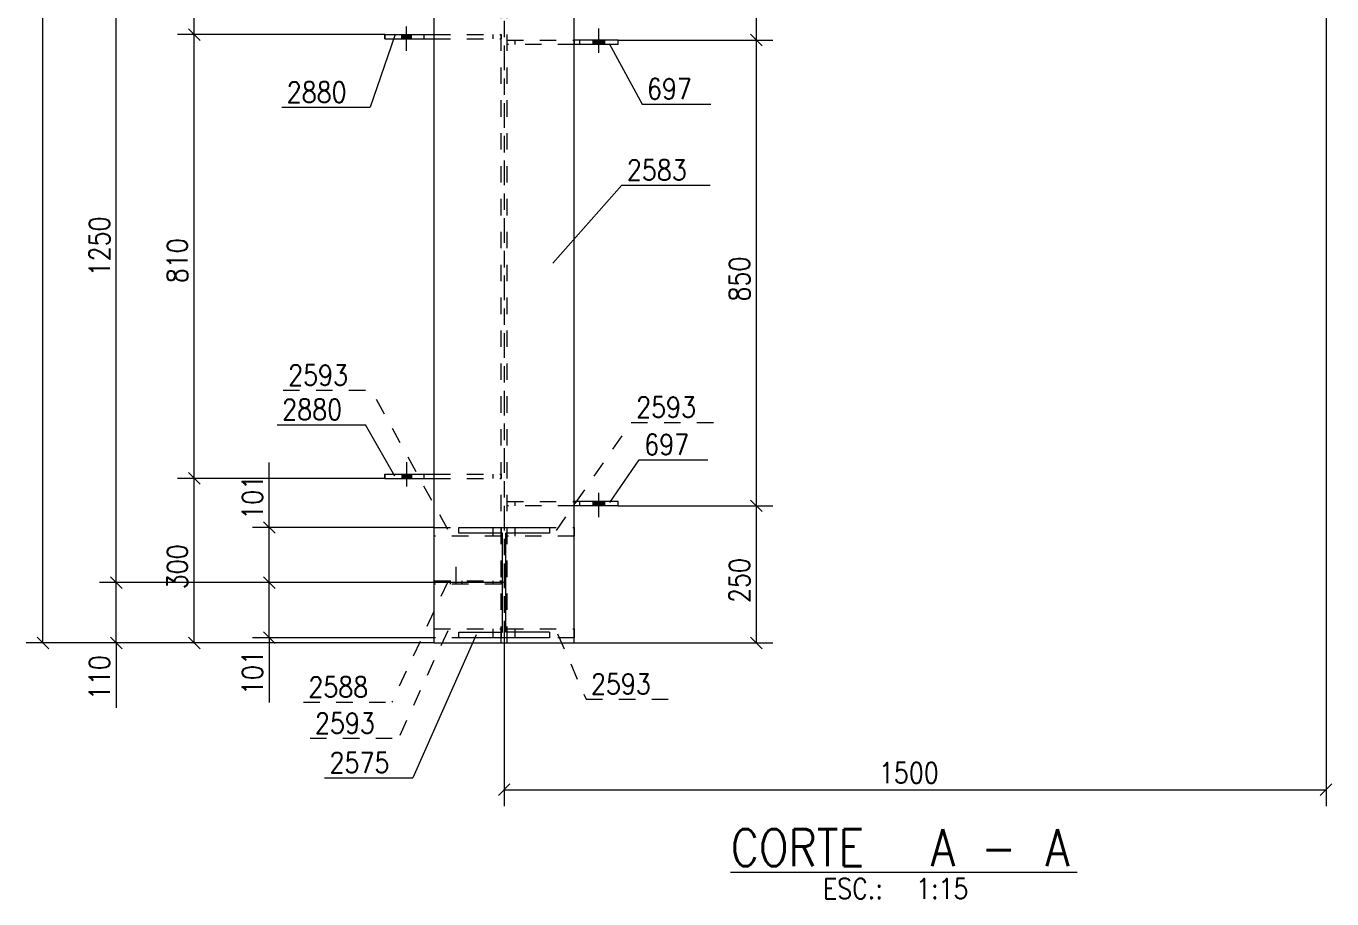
# Model space of a CAD drawing. Header units: millimetres. Extents: x 5 to 846, y 5 to 599.
# Drawn here: x 302.4 to 461.3, y 319.9 to 426.1 of the extents above; entities that cross this region are included whole.
import ezdxf

# ---------------------------------------------------------------- set-up
doc = ezdxf.new("R2010")
doc.units = ezdxf.units.MM
for name, pattern in [('XKITLINE00', [0]), ('XKITLINE02', [4, 2, -2]), ('XKITLINE06', [7, 3, -1, 2, -1])]:
    doc.linetypes.add(name, pattern=pattern)
for name, color, linetype, lineweight in [('Cota', 4, 'Continuous', 0), ('Marca da peça', 2, 'Continuous', 0), ('Objeto gráfico', 3, 'Continuous', 0), ('Outro tipo de objeto', 7, 'Continuous', 0), ('Parafuso', 3, 'Continuous', 0), ('Peça', 2, 'Continuous', 0)]:
    doc.layers.add(name, color=color, linetype=linetype, lineweight=lineweight)
doc.styles.add('ROMANS', font='ROMANS__.TTF')
doc.styles.add('SIMPLEX', font='SIMPLEX_.TTF')

msp = doc.modelspace()

# ---------------------------------------------------------------- hatches: boundary and pattern name
at = {"layer": 'Parafuso'}
for points in [[(348.14, 424.56), (348.14, 425.09), (349.34, 425.09), (349.34, 424.56)], [(371.44, 423.89), (371.44, 424.42), (372.84, 424.42), (372.84, 423.89)], [(371.44, 423.89), (371.44, 424.42), (372.84, 424.42), (372.84, 423.89)], [(348.14, 371.09), (348.14, 371.62), (349.34, 371.62), (349.34, 371.09)], [(371.44, 367.76), (371.44, 368.29), (372.84, 368.29), (372.84, 367.76)], [(371.44, 367.76), (371.44, 368.29), (372.84, 368.29), (372.84, 367.76)]]:
    msp.add_hatch(color=7, dxfattribs=at).paths.add_polyline_path(points, flags=17)

# ---------------------------------------------------------------- linework, layer by layer
at = {"layer": 'Cota', "color": 7, "linetype": 'XKITLINE00', "lineweight": 0}
for p, q in [((304.49, 351.09), (304.49, 521.59)), ((313.41, 358.42), (313.41, 441.76)), ((322.89, 425.09), (322.89, 441.76)), ((391.29, 424.42), (391.29, 441.76)), ((460.6, 441.76), (460.6, 331.22)), ((322.19, 425.8), (323.6, 424.38)), ((322.19, 425.8), (323.6, 424.38)), ((346.07, 425.09), (320.84, 425.09)), ((346.07, 425.09), (320.84, 425.09)), ((322.89, 371.09), (322.89, 425.09)), ((374.47, 424.42), (393.29, 424.42)), ((374.47, 424.42), (393.29, 424.42)), ((390.58, 425.13), (391.99, 423.72)), ((390.58, 425.13), (391.99, 423.72)), ((391.29, 367.76), (391.29, 424.42)), ((322.19, 371.8), (323.6, 370.38)), ((322.19, 371.8), (323.6, 370.38)), ((332.03, 365.12), (332.03, 373.03)), ((332.03, 365.12), (332.03, 373.03)), ((346.07, 371.09), (320.84, 371.09)), ((346.07, 371.09), (320.84, 371.09)), ((322.89, 351.09), (322.89, 371.09)), ((374.47, 367.76), (393.29, 367.76)), ((374.47, 367.76), (393.29, 367.76)), ((390.58, 368.46), (391.99, 367.05)), ((390.58, 368.46), (391.99, 367.05)), ((391.29, 351.09), (391.29, 367.76)), ((331.32, 365.83), (332.74, 364.42)), ((352.07, 365.12), (329.98, 365.12)), ((332.03, 358.42), (332.03, 365.12)), ((312.71, 359.13), (314.12, 357.72)), ((312.71, 359.13), (314.12, 357.72)), ((331.32, 359.13), (332.74, 357.72)), ((331.32, 359.13), (332.74, 357.72)), ((360.6, 358.42), (311.36, 358.42)), ((360.6, 358.42), (311.36, 358.42)), ((313.41, 351.09), (313.41, 358.42)), ((360.6, 358.42), (329.98, 358.42)), ((360.6, 358.42), (329.98, 358.42)), ((332.03, 351.72), (332.03, 358.42)), ((303.78, 351.8), (305.2, 350.38)), ((312.71, 351.8), (314.12, 350.38)), ((322.19, 351.8), (323.6, 350.38)), ((352.07, 351.72), (329.98, 351.72)), ((331.32, 352.43), (332.74, 351.02)), ((332.03, 351.72), (332.03, 343.82)), ((332.03, 351.72), (332.03, 343.82)), ((390.58, 351.8), (391.99, 350.38)), ((352.07, 351.09), (302.44, 351.09)), ((352.07, 351.09), (311.36, 351.09)), ((313.41, 351.09), (313.41, 343.18)), ((313.41, 351.09), (313.41, 343.18)), ((352.07, 351.09), (320.84, 351.09)), ((360.6, 351.09), (360.6, 331.22)), ((369.14, 351.09), (393.29, 351.09)), ((361.31, 333.93), (359.9, 332.52)), ((461.31, 333.93), (459.9, 332.52)), ((360.6, 333.22), (460.6, 333.22))]:
    msp.add_line(p, q, dxfattribs=at)
at = {"layer": 'Cota', "color": 3}
for p in [(322.89, 425.09), (322.89, 425.09), (391.29, 424.42), (391.29, 424.42), (322.89, 371.09), (322.89, 371.09), (391.29, 367.76), (391.29, 367.76), (332.03, 365.12), (313.41, 358.42), (313.41, 358.42), (332.03, 358.42), (332.03, 358.42), (332.03, 351.72), (304.49, 351.09), (313.41, 351.09), (322.89, 351.09), (391.29, 351.09), (360.6, 333.22), (460.6, 333.22)]:
    msp.add_point(p, dxfattribs=at)
at = {"layer": 'Marca da peça', "color": 7, "linetype": 'XKITLINE00', "lineweight": 0}
for p, q in [((347.32, 424.96), (344.29, 416.24)), ((373.36, 423.99), (377.38, 416.64)), ((377.38, 416.64), (385.73, 416.64)), ((333.55, 416.24), (344.29, 416.24)), ((366.53, 397.27), (374.93, 406.76)), ((374.93, 406.76), (385.67, 406.76)), ((333, 377.63), (343.74, 377.63)), ((347.32, 371.37), (343.74, 377.63)), ((373.46, 368.18), (377.04, 373.37)), ((377.04, 373.37), (385.4, 373.37)), ((357.19, 352.08), (349.5, 334.67)), ((338.76, 334.67), (349.5, 334.67))]:
    msp.add_line(p, q, dxfattribs=at)
at = {"layer": 'Marca da peça', "color": 7, "linetype": 'XKITLINE02', "lineweight": 0}
for p, q in [((333.72, 381.81), (344.46, 381.81)), ((353.73, 364.89), (344.46, 381.81)), ((366.99, 364.77), (376.06, 377.91)), ((376.06, 377.91), (386.8, 377.91)), ((353.73, 358.53), (346.93, 343.87)), ((353.73, 352.56), (347.73, 339.48)), ((367.11, 352.19), (370.57, 344.24)), ((336.18, 343.87), (346.93, 343.87)), ((370.57, 344.24), (381.31, 344.24)), ((336.99, 339.48), (347.73, 339.48))]:
    msp.add_line(p, q, dxfattribs=at)
at = {"layer": 'Objeto gráfico', "color": 7, "linetype": 'XKITLINE06', "lineweight": 0}
msp.add_line((360.6, 521.76), (360.6, 351.09), dxfattribs=at)
at = {"layer": 'Outro tipo de objeto', "color": 1, "linetype": 'XKITLINE00', "lineweight": 0}
msp.add_line((388.16, 323.19), (430.32, 323.19), dxfattribs=at)
at = {"layer": 'Parafuso', "color": 7, "linetype": 'XKITLINE00', "lineweight": 0}
for p, q in [((348.74, 423.1), (348.74, 426.06)), ((372.14, 422.86), (372.14, 425.83)), ((372.14, 422.86), (372.14, 425.83)), ((348.14, 424.56), (348.14, 425.09)), ((349.34, 424.56), (349.34, 425.09)), ((371.44, 423.89), (371.44, 424.42)), ((371.44, 423.89), (371.44, 424.42)), ((372.84, 423.89), (372.84, 424.42)), ((372.84, 423.89), (372.84, 424.42)), ((348.74, 373.08), (348.74, 370.12)), ((348.14, 371.62), (348.14, 371.09)), ((349.34, 371.62), (349.34, 371.09)), ((372.14, 366.36), (372.14, 369.32)), ((372.14, 366.36), (372.14, 369.32)), ((371.44, 367.76), (371.44, 368.29)), ((371.44, 367.76), (371.44, 368.29)), ((372.84, 367.76), (372.84, 368.29)), ((372.84, 367.76), (372.84, 368.29))]:
    msp.add_line(p, q, dxfattribs=at)
at = {"layer": 'Parafuso', "color": 7, "linetype": 'XKITLINE02', "lineweight": 0}
for p, q in [((354.74, 360.33), (354.74, 356.52)), ((354.74, 360.33), (354.74, 356.52)), ((354.04, 358.63), (354.04, 358.21)), ((354.04, 358.63), (354.04, 358.21)), ((355.44, 358.63), (355.44, 358.21)), ((355.44, 358.63), (355.44, 358.21))]:
    msp.add_line(p, q, dxfattribs=at)
at = {"layer": 'Peça', "color": 7, "linetype": 'XKITLINE02', "lineweight": 0}
for p, q in [((360.25, 351.09), (360.25, 441.41)), ((360.95, 351.09), (360.95, 441.41)), ((346.07, 425.09), (346.07, 424.56)), ((350.87, 424.56), (350.87, 425.09)), ((352.07, 425.09), (360.25, 425.09)), ((352.07, 424.56), (352.07, 425.09)), ((352.07, 424.56), (360.25, 424.56)), ((359.25, 424.56), (359.25, 425.09)), ((359.25, 424.56), (359.25, 425.09)), ((360.25, 424.56), (360.25, 425.09)), ((360.25, 425.09), (360.25, 424.56)), ((360.95, 423.89), (360.95, 424.42)), ((360.95, 424.42), (369.14, 424.42)), ((361.95, 423.89), (361.95, 424.42)), ((361.95, 423.89), (361.95, 424.42)), ((369.14, 424.42), (369.14, 423.89)), ((369.14, 423.89), (369.14, 424.42)), ((369.14, 423.89), (369.14, 424.42)), ((369.14, 424.42), (369.19, 424.42)), ((369.8, 423.89), (369.8, 424.42)), ((374.47, 423.89), (374.47, 424.42)), ((369.14, 423.89), (360.95, 423.89)), ((346.07, 371.62), (346.07, 371.09)), ((350.87, 371.09), (350.87, 371.62)), ((352.07, 371.62), (360.25, 371.62)), ((352.07, 371.09), (352.07, 371.62)), ((352.07, 371.09), (360.25, 371.09)), ((359.25, 371.09), (359.25, 371.62)), ((359.25, 371.09), (359.25, 371.62)), ((360.25, 371.09), (360.25, 371.62)), ((360.25, 371.62), (360.25, 371.09)), ((360.95, 367.76), (360.95, 368.29)), ((360.95, 368.29), (369.14, 368.29)), ((369.14, 367.76), (360.95, 367.76)), ((361.95, 367.76), (361.95, 368.29)), ((361.95, 367.76), (361.95, 368.29)), ((369.14, 368.29), (369.14, 367.76)), ((369.14, 367.76), (369.14, 368.29)), ((369.14, 367.76), (369.14, 368.29)), ((369.14, 368.29), (369.19, 368.29)), ((369.8, 367.76), (369.8, 368.29)), ((374.47, 367.76), (374.47, 368.29)), ((352.07, 364.06), (352.07, 365.12)), ((352.07, 365.12), (360.25, 365.12)), ((360.25, 364.06), (352.07, 364.06)), ((359.25, 364.06), (359.25, 365.12)), ((360.25, 365.12), (360.25, 364.06)), ((360.95, 364.06), (360.95, 365.12)), ((360.95, 365.12), (369.14, 365.12)), ((369.14, 364.06), (360.95, 364.06)), ((361.95, 364.06), (361.95, 365.12)), ((369.14, 365.12), (369.14, 364.06)), ((352.07, 358.63), (360.25, 358.63)), ((352.07, 358.21), (352.07, 358.63)), ((360.25, 358.21), (352.07, 358.21)), ((359.25, 358.21), (359.25, 358.63)), ((360.25, 358.63), (360.25, 358.21)), ((352.07, 351.72), (352.07, 352.79)), ((352.07, 352.79), (360.25, 352.79)), ((359.25, 351.72), (359.25, 352.79)), ((360.25, 352.79), (360.25, 351.72)), ((360.95, 351.72), (360.95, 352.79)), ((360.95, 352.79), (369.14, 352.79)), ((361.95, 351.72), (361.95, 352.79)), ((369.14, 352.79), (369.14, 351.72)), ((360.25, 351.72), (352.07, 351.72)), ((369.14, 351.72), (360.95, 351.72))]:
    msp.add_line(p, q, dxfattribs=at)
at = {"layer": 'Peça', "color": 4, "linetype": 'XKITLINE00', "lineweight": 0}
for p, q in [((352.07, 351.09), (352.07, 433.22)), ((369.14, 351.09), (369.14, 433.22)), ((346.07, 425.09), (352.07, 425.09)), ((346.07, 424.56), (346.07, 425.09)), ((346.07, 424.56), (352.07, 424.56)), ((369.19, 424.42), (369.14, 424.42)), ((374.47, 424.42), (369.19, 424.42)), ((369.8, 423.89), (369.8, 424.42)), ((374.47, 423.89), (374.47, 424.42)), ((374.47, 423.89), (369.14, 423.89)), ((346.07, 371.62), (352.07, 371.62)), ((346.07, 371.09), (346.07, 371.62)), ((346.07, 371.09), (352.07, 371.09)), ((369.19, 368.29), (369.14, 368.29)), ((374.47, 367.76), (369.14, 367.76)), ((374.47, 368.29), (369.19, 368.29)), ((369.8, 367.76), (369.8, 368.29)), ((374.47, 367.76), (374.47, 368.29)), ((355.1, 365.12), (366.1, 365.12)), ((355.1, 364.44), (355.1, 365.12)), ((360.4, 364.44), (355.1, 364.44)), ((360.4, 352.4), (360.4, 364.44)), ((366.1, 364.44), (360.81, 364.44)), ((360.81, 352.4), (360.81, 364.44)), ((366.1, 365.12), (366.1, 364.44)), ((355.1, 351.72), (355.1, 352.4)), ((355.1, 352.4), (360.4, 352.4)), ((366.1, 351.72), (355.1, 351.72)), ((366.1, 352.4), (360.81, 352.4)), ((366.1, 352.4), (366.1, 351.72)), ((352.07, 351.09), (369.14, 351.09))]:
    msp.add_line(p, q, dxfattribs=at)

# ---------------------------------------------------------------- texts
at = {"layer": 'Cota', "color": 3, "style": 'SIMPLEX', "width": 0.85}
for s, p in [('1250', (312.61, 395.68)), ('810', (322.09, 394.84)), ('850', (390.49, 392.61)), ('101', (331.23, 366.06)), ('300', (322.09, 357.61)), ('250', (390.49, 355.94)), ('110', (312.61, 344.12)), ('101', (331.23, 344.75))]:
    msp.add_text(s, height=2.5, rotation=90.0002, dxfattribs=at).set_placement(p)
msp.add_text('1500', height=2.5, dxfattribs=at).set_placement((406.2, 334.02))
at = {"layer": 'Marca da peça', "color": 4, "style": 'ROMANS', "width": 0.85}
for s, p in [('697', (377.98, 417.24)), ('2880', (334.15, 416.84)), ('2583', (375.53, 407.36)), ('2593', (334.32, 382.41)), ('2880', (333.6, 378.23)), ('2593', (376.66, 378.51)), ('697', (377.64, 373.97)), ('2588', (336.78, 344.47)), ('2593', (371.17, 344.84)), ('2593', (337.59, 340.08)), ('2575', (339.36, 335.27))]:
    msp.add_text(s, height=2.5, dxfattribs=at).set_placement(p)
at = {"layer": 'Outro tipo de objeto', "color": 1, "style": 'ROMANS', "width": 0.85}
for s, p in [('CORTE', (388.16, 323.94)), ('A', (412.52, 323.94)), ('A', (426.45, 323.94)), ('-', (418.64, 323.94))]:
    msp.add_text(s, height=4.5, dxfattribs=at).set_placement(p)
at = {"layer": 'Outro tipo de objeto', "color": 3, "style": 'ROMANS', "width": 0.85}
for s, p in [('ESC.:', (399.39, 319.94)), ('1:15', (410.71, 319.94))]:
    msp.add_text(s, height=2.5, dxfattribs=at).set_placement(p)

doc.saveas('drawing.dxf')
